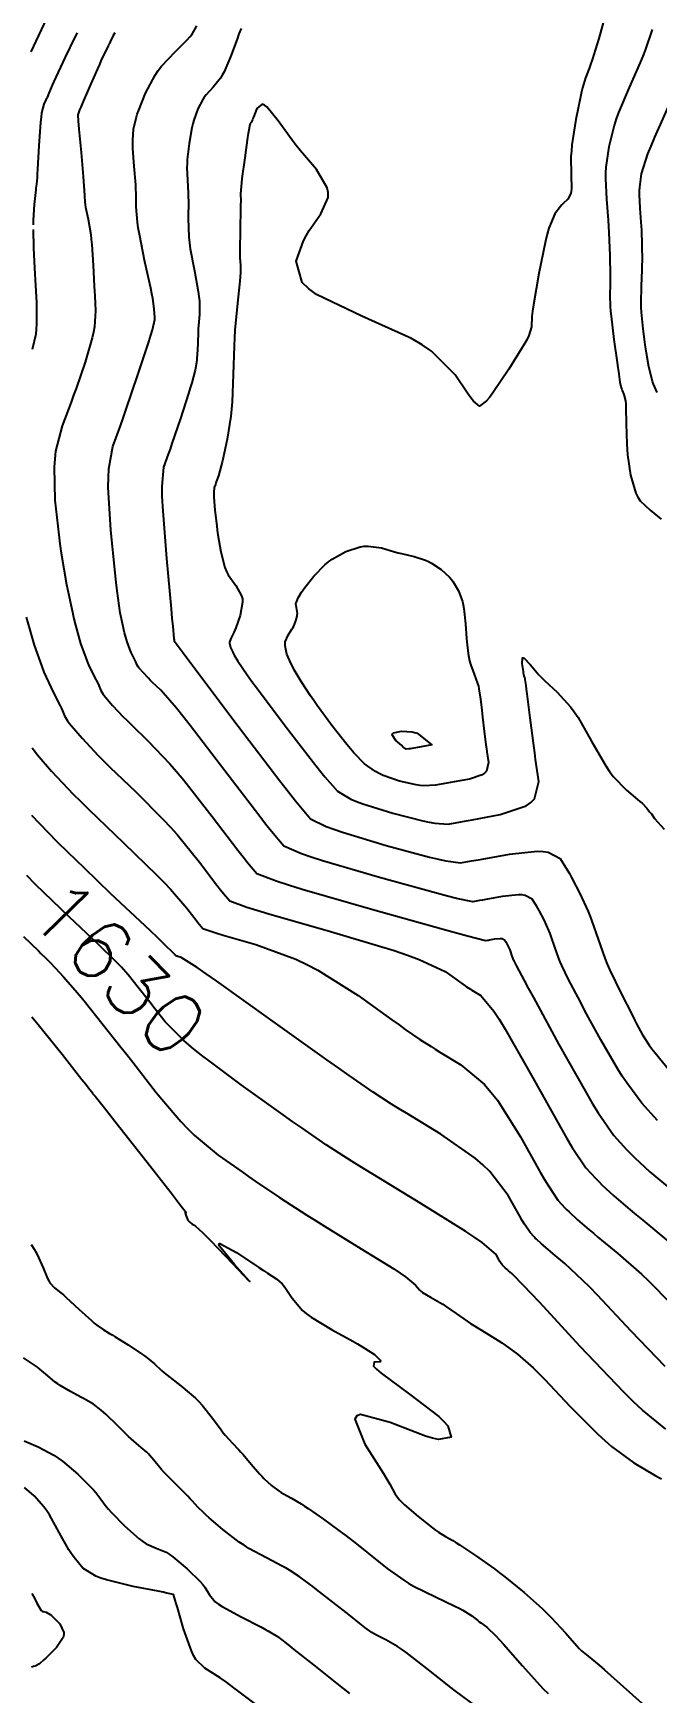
# Model space of a CAD drawing. Header units: metres. Extents: x 837475 to 838479, y 1189012 to 1191015.
# Drawn here: x 837531.2 to 837570.4, y 1189733.9 to 1189838.2 of the extents above; entities that cross this region are included whole.
import ezdxf

# ---------------------------------------------------------------- set-up
doc = ezdxf.new("R2010")
doc.units = ezdxf.units.M
doc.header["$LTSCALE"] = 0.3
doc.layers.add('COTAS 10', color=1, linetype='Continuous')
doc.layers.add('COTAS INT', color=252, linetype='Continuous')
doc.styles.get("Standard").update_dxf_attribs({"font": 'simplex.shx'})

msp = doc.modelspace()

# ---------------------------------------------------------------- linework, layer by layer
at = {"layer": 'COTAS 10'}
for points in [[(837570.436, 1189769.85), (837569.455, 1189770.936), (837568.505, 1189772.203), (837568.228, 1189772.621), (837567.945, 1189773.067), (837566.872, 1189774.917), (837565.885, 1189776.738), (837565.657, 1189777.166), (837565.447, 1189777.56), (837564.851, 1189778.705), (837564.433, 1189779.581), (837564.335, 1189779.806), (837564.246, 1189780.022), (837563.991, 1189780.739), (837563.763, 1189781.404), (837563.692, 1189781.588), (837563.617, 1189781.773), (837563.314, 1189782.439), (837563.001, 1189783.045), (837562.919, 1189783.192), (837562.84, 1189783.329), (837562.572, 1189783.745), (837562.127, 1189783.988), (837561.937, 1189784.015), (837561.717, 1189784.025), (837560.68, 1189783.917), (837559.653, 1189783.732), (837559.439, 1189783.693), (837559.255, 1189783.66), (837558.848, 1189783.586), (837557.822, 1189783.796), (837557.249, 1189783.943), (837556.55, 1189784.127), (837552.983, 1189785.113), (837549.392, 1189786.166), (837548.678, 1189786.393), (837548.085, 1189786.592), (837546.958, 1189787.079), (837546.189, 1189787.989), (837545.822, 1189788.456), (837545.389, 1189789.015), (837543.266, 1189791.808), (837541.092, 1189794.653), (837540.625, 1189795.244), (837540.217, 1189795.75), (837539.234, 1189796.87), (837538.699, 1189797.383), (837538.573, 1189797.507), (837538.458, 1189797.624), (837538.122, 1189797.981), (837537.901, 1189798.238), (837537.858, 1189798.292), (837537.823, 1189798.338), (837537.761, 1189798.444), (837537.721, 1189798.549), (837537.699, 1189798.596), (837537.673, 1189798.649), (837537.541, 1189798.904), (837537.38, 1189799.242), (837537.335, 1189799.348), (837537.291, 1189799.459), (837537.131, 1189799.906), (837536.968, 1189800.481), (837536.921, 1189800.672), (837536.873, 1189800.878), (837536.695, 1189801.738), (837536.492, 1189803.114), (837536.429, 1189803.645), (837536.362, 1189804.24), (837536.094, 1189806.932), (837535.939, 1189809.635), (837535.944, 1189810.237), (837535.968, 1189810.775), (837536.228, 1189812.193), (837536.71, 1189813.494), (837536.874, 1189813.959), (837537.051, 1189814.47), (837537.805, 1189816.696), (837538.48, 1189818.763), (837538.607, 1189819.174), (837538.709, 1189819.515), (837538.865, 1189820.164), (837538.853, 1189820.385), (837538.849, 1189820.455), (837538.845, 1189820.53), (837538.831, 1189820.835), (837538.732, 1189821.49), (837538.675, 1189821.785), (837538.605, 1189822.13), (837538.245, 1189823.789), (837537.892, 1189825.525), (837537.826, 1189825.919), (837537.773, 1189826.275), (837537.699, 1189827.249), (837537.688, 1189828.083), (837537.676, 1189828.351), (837537.66, 1189828.634), (837537.566, 1189829.793), (837537.486, 1189830.919), (837537.477, 1189831.183), (837537.475, 1189831.426), (837537.516, 1189832.13), (837537.682, 1189832.821), (837537.759, 1189833.056), (837537.849, 1189833.31), (837538.285, 1189834.385), (837538.886, 1189835.513), (837539.08, 1189835.8), (837539.286, 1189836.076), (837540.131, 1189836.983), (837540.903, 1189837.74), (837541.064, 1189837.922), (837541.202, 1189838.092), (837541.508, 1189838.607)], [(837570.965, 1189750.458), (837569.49, 1189751.65), (837568.939, 1189752.171), (837568.324, 1189752.775), (837565.588, 1189755.645), (837563.017, 1189758.425), (837562.506, 1189758.971), (837562.083, 1189759.421), (837561.284, 1189760.24), (837561.082, 1189760.407), (837561.035, 1189760.446), (837560.993, 1189760.481), (837560.875, 1189760.582), (837560.789, 1189760.661), (837560.746, 1189760.704), (837560.676, 1189760.782), (837560.578, 1189760.927), (837560.54, 1189760.992), (837560.496, 1189761.066), (837560.296, 1189761.424), (837559.431, 1189762.175), (837558.967, 1189762.498), (837558.407, 1189762.872), (837555.573, 1189764.636), (837552.553, 1189766.473), (837551.874, 1189766.891), (837551.264, 1189767.271), (837549.63, 1189768.318), (837548.087, 1189769.378), (837547.534, 1189769.766), (837546.927, 1189770.195), (837544.278, 1189772.085), (837542.437, 1189773.467), (837541.718, 1189774.005), (837541.167, 1189774.453), (837540.683, 1189774.864), (837539.503, 1189776.048), (837538.809, 1189776.938), (837538.632, 1189777.164), (837538.462, 1189777.383), (837537.9, 1189778.099), (837537.41, 1189778.71), (837537.285, 1189778.862), (837537.164, 1189779.007), (837536.763, 1189779.468), (837536.032, 1189780.206), (837535.703, 1189780.525), (837535.318, 1189780.894), (837533.472, 1189782.643), (837531.373, 1189784.677), (837530.83, 1189785.226)], [(837530.649, 1189749.727), (837531.533, 1189749.345), (837532.515, 1189748.812), (837532.786, 1189748.631), (837533.057, 1189748.436), (837534.03, 1189747.613), (837534.842, 1189746.814), (837535.01, 1189746.635), (837535.155, 1189746.473), (837535.473, 1189746.042), (837535.799, 1189745.596), (837535.948, 1189745.425), (837536.123, 1189745.234), (837536.967, 1189744.375), (837537.886, 1189743.557), (837538.107, 1189743.392), (837538.314, 1189743.254), (837538.943, 1189742.977), (837539.568, 1189742.715), (837539.772, 1189742.587), (837539.99, 1189742.434), (837540.891, 1189741.68), (837541.708, 1189740.874), (837541.873, 1189740.688), (837542.012, 1189740.518), (837542.29, 1189740.041), (837542.66, 1189739.602), (837542.856, 1189739.457), (837543.093, 1189739.302), (837544.284, 1189738.655), (837545.519, 1189738.033), (837545.783, 1189737.892), (837546.013, 1189737.766), (837546.561, 1189737.427), (837547.108, 1189737), (837547.338, 1189736.82), (837547.601, 1189736.612), (837548.835, 1189735.634), (837550.289, 1189734.477), (837550.692, 1189734.156), (837551.094, 1189733.835)]]:
    msp.add_lwpolyline(points, dxfattribs=at)
at = {"layer": 'COTAS INT'}
for points in [[(837567.203, 1189839.407), (837566.757, 1189837.829), (837566.331, 1189836.473), (837566.236, 1189836.184), (837566.151, 1189835.934), (837565.925, 1189835.342), (837565.732, 1189834.73), (837565.668, 1189834.466), (837565.598, 1189834.162), (837565.306, 1189832.721), (837565.065, 1189831.15), (837565.027, 1189830.763), (837565.002, 1189830.398), (837565.017, 1189829.253), (837565.044, 1189828.405), (837565.026, 1189828.226), (837564.998, 1189828.072), (837564.804, 1189827.72), (837564.519, 1189827.462), (837564.433, 1189827.368), (837564.344, 1189827.263), (837563.998, 1189826.802), (837563.62, 1189825.908), (837563.51, 1189825.53), (837563.398, 1189825.096), (837562.978, 1189823.057), (837562.645, 1189821.078), (837562.588, 1189820.682), (837562.547, 1189820.351), (837562.526, 1189819.701), (837562.356, 1189819.159), (837562.221, 1189818.895), (837562.047, 1189818.582), (837561.101, 1189817.042), (837560.091, 1189815.553), (837559.878, 1189815.273), (837559.692, 1189815.049), (837559.262, 1189814.716), (837558.878, 1189815.043), (837558.723, 1189815.235), (837558.547, 1189815.471), (837557.731, 1189816.693), (837556.252, 1189818.176), (837555.656, 1189818.578), (837554.98, 1189818.975), (837551.868, 1189820.378), (837549.02, 1189821.746), (837548.511, 1189822.121), (837548.123, 1189822.496), (837547.731, 1189823.836), (837548.211, 1189825.102), (837548.374, 1189825.43), (837548.549, 1189825.747), (837549.287, 1189826.81), (837549.745, 1189827.841), (837549.743, 1189828.139), (837549.685, 1189828.442), (837549.011, 1189829.581), (837548.013, 1189830.767), (837547.75, 1189831.099), (837547.494, 1189831.433), (837546.62, 1189832.655), (837545.904, 1189833.522), (837545.747, 1189833.632), (837545.609, 1189833.686), (837545.261, 1189833.412), (837545.067, 1189832.888), (837545.026, 1189832.785), (837544.991, 1189832.7), (837544.911, 1189832.542), (837544.871, 1189832.499), (837544.861, 1189832.486), (837544.852, 1189832.472), (837544.823, 1189832.418), (837544.76, 1189832.063), (837544.728, 1189831.859), (837544.691, 1189831.609), (837544.508, 1189830.327), (837544.333, 1189829.017), (837544.301, 1189828.751), (837544.276, 1189828.526), (837544.247, 1189828.062), (837544.256, 1189827.601), (837544.254, 1189827.379), (837544.251, 1189827.116), (837544.228, 1189825.824), (837544.21, 1189824.532), (837544.21, 1189824.268), (837544.213, 1189824.046), (837544.241, 1189823.584), (837544.239, 1189823.099), (837544.222, 1189822.862), (837544.199, 1189822.581), (837544.054, 1189821.195), (837543.898, 1189819.488), (837543.867, 1189819.005), (837543.841, 1189818.518), (837543.79, 1189816.719), (837543.721, 1189814.983), (837543.684, 1189814.535), (837543.638, 1189814.101), (837543.407, 1189812.652), (837543.151, 1189811.474), (837543.089, 1189811.211), (837543.031, 1189810.975), (837542.856, 1189810.351), (837542.725, 1189809.964), (837542.696, 1189809.878), (837542.669, 1189809.801), (837542.595, 1189809.601), (837542.569, 1189809.3), (837542.571, 1189809.159), (837542.578, 1189808.994), (837542.639, 1189808.192), (837542.749, 1189807.204), (837542.787, 1189806.922), (837542.828, 1189806.635), (837543.004, 1189805.571), (837543.268, 1189804.582), (837543.365, 1189804.344), (837543.472, 1189804.121), (837543.944, 1189803.446), (837544.317, 1189802.808), (837544.361, 1189802.609), (837544.379, 1189802.4), (837544.232, 1189801.565), (837543.953, 1189800.804), (837543.887, 1189800.642), (837543.827, 1189800.502), (837543.654, 1189800.169), (837543.565, 1189799.958), (837543.557, 1189799.893), (837543.557, 1189799.826), (837543.618, 1189799.561), (837543.754, 1189799.256), (837543.8, 1189799.164), (837543.851, 1189799.069), (837544.067, 1189798.696), (837544.671, 1189797.835), (837544.966, 1189797.431), (837545.316, 1189796.957), (837547.044, 1189794.647), (837548.821, 1189792.325), (837549.203, 1189791.843), (837549.536, 1189791.431), (837550.344, 1189790.523), (837551.178, 1189790.037), (837551.529, 1189789.89), (837551.931, 1189789.738), (837553.815, 1189789.146), (837555.698, 1189788.661), (837556.1, 1189788.576), (837556.45, 1189788.513), (837557.28, 1189788.464), (837558.082, 1189788.611), (837558.414, 1189788.671), (837558.793, 1189788.74), (837560.561, 1189789.059), (837562.196, 1189789.606), (837562.492, 1189789.82), (837562.72, 1189790.059), (837562.979, 1189791.146), (837562.784, 1189792.526), (837562.726, 1189792.951), (837562.667, 1189793.393), (837562.44, 1189795.143), (837562.25, 1189796.649), (837562.213, 1189796.938), (837562.183, 1189797.172), (837562.136, 1189797.553), (837562.128, 1189797.584), (837562.123, 1189797.596), (837562.118, 1189797.611), (837562.09, 1189797.677), (837562.046, 1189797.858), (837562.03, 1189797.945), (837562.013, 1189798.047), (837561.936, 1189798.545), (837561.961, 1189798.903), (837562.007, 1189798.916), (837562.07, 1189798.891), (837562.44, 1189798.492), (837562.991, 1189797.834), (837563.169, 1189797.646), (837563.358, 1189797.456), (837564.128, 1189796.75), (837564.976, 1189795.834), (837565.213, 1189795.511), (837565.451, 1189795.157), (837566.319, 1189793.632), (837567.184, 1189792.118), (837567.42, 1189791.772), (837567.655, 1189791.458), (837568.492, 1189790.587), (837569.191, 1189790.011), (837569.339, 1189789.884), (837569.467, 1189789.77), (837569.765, 1189789.473), (837569.944, 1189789.245), (837569.997, 1189789.175), (837570.052, 1189789.102), (837570.261, 1189788.811), (837570.863, 1189788.138)], [(837532.068, 1189839.068), (837531.561, 1189838.015), (837531.073, 1189836.974)], [(837533.977, 1189838.171), (837533.847, 1189837.901), (837533.235, 1189836.637), (837532.636, 1189835.385), (837532.513, 1189835.122), (837532.41, 1189834.895), (837532.194, 1189834.381), (837532.091, 1189834.108), (837532.059, 1189834.034), (837532.025, 1189833.96), (837531.89, 1189833.7), (837531.754, 1189833.141), (837531.719, 1189832.88), (837531.686, 1189832.572), (837531.579, 1189831.074), (837531.496, 1189829.61), (837531.479, 1189829.324), (837531.464, 1189829.089), (837531.43, 1189828.67), (837531.397, 1189828.422), (837531.382, 1189828.296), (837531.366, 1189828.144), (837531.287, 1189827.387), (837531.224, 1189826.408), (837531.216, 1189826.117)], [(837536.345, 1189838.18), (837536.233, 1189837.964), (837536.052, 1189837.614), (837536.005, 1189837.516), (837535.977, 1189837.459), (837535.943, 1189837.389), (837535.767, 1189837.026), (837535.481, 1189836.41), (837535.377, 1189836.18), (837535.262, 1189835.923), (837534.76, 1189834.782), (837534.299, 1189833.717), (837534.21, 1189833.508), (837534.138, 1189833.337), (837534.02, 1189833.032), (837534.046, 1189832.631), (837534.066, 1189832.4), (837534.091, 1189832.116), (837534.226, 1189830.658), (837534.361, 1189829.151), (837534.387, 1189828.836), (837534.407, 1189828.566), (837534.435, 1189827.962), (837534.467, 1189827.543), (837534.489, 1189827.39), (837534.518, 1189827.22), (837534.67, 1189826.473), (837534.836, 1189825.51), (837534.873, 1189825.204), (837534.907, 1189824.881), (837534.997, 1189823.572), (837535.06, 1189822.269), (837535.076, 1189821.949), (837535.092, 1189821.647), (837535.143, 1189820.703), (837535.072, 1189819.705), (837535.01, 1189819.369), (837534.929, 1189819.007), (837534.484, 1189817.483), (837533.92, 1189815.841), (837533.764, 1189815.404), (837533.608, 1189814.975), (837533.045, 1189813.489), (837532.633, 1189811.898), (837532.572, 1189811.403), (837532.534, 1189810.884), (837532.589, 1189808.812), (837532.827, 1189806.645), (837532.905, 1189806.065), (837532.987, 1189805.495), (837533.324, 1189803.512), (837533.683, 1189801.774), (837533.779, 1189801.359), (837533.874, 1189800.972), (837534.204, 1189799.811), (837534.527, 1189798.907), (837534.616, 1189798.682), (837534.706, 1189798.468), (837535.032, 1189797.785), (837535.299, 1189797.271), (837535.352, 1189797.163), (837535.395, 1189797.069), (837535.477, 1189796.857), (837535.602, 1189796.643), (837535.673, 1189796.549), (837535.76, 1189796.44), (837536.205, 1189795.92), (837536.884, 1189795.199), (837537.118, 1189794.964), (837537.371, 1189794.713), (837538.453, 1189793.675), (837539.806, 1189792.255), (837540.231, 1189791.763), (837540.678, 1189791.227), (837542.471, 1189788.935), (837544.077, 1189786.821), (837544.406, 1189786.398), (837544.683, 1189786.045), (837545.265, 1189785.356), (837546.539, 1189784.87), (837547.252, 1189784.644), (837548.122, 1189784.38), (837552.567, 1189783.096), (837556.976, 1189781.861), (837557.823, 1189781.626), (837558.508, 1189781.438), (837559.632, 1189781.146), (837559.762, 1189781.17), (837559.821, 1189781.181), (837559.889, 1189781.193), (837560.218, 1189781.252), (837560.549, 1189781.287), (837560.619, 1189781.284), (837560.68, 1189781.275), (837560.822, 1189781.197), (837560.908, 1189781.064), (837560.933, 1189781.02), (837560.959, 1189780.974), (837561.059, 1189780.78), (837561.156, 1189780.567), (837561.18, 1189780.508), (837561.203, 1189780.449), (837561.276, 1189780.236), (837561.358, 1189780.007), (837561.386, 1189779.938), (837561.417, 1189779.866), (837561.551, 1189779.586), (837562.056, 1189778.644), (837562.321, 1189778.154), (837562.641, 1189777.566), (837564.248, 1189774.617), (837565.971, 1189771.555), (837566.363, 1189770.894), (837566.719, 1189770.316), (837567.699, 1189768.905), (837568.498, 1189768.021), (837568.739, 1189767.774), (837568.99, 1189767.527), (837569.966, 1189766.626), (837571.309, 1189765.478)], [(837544.278, 1189838.448), (837544.149, 1189838.106), (837544.025, 1189837.774), (837543.617, 1189836.66), (837543.221, 1189835.731), (837543.103, 1189835.516), (837542.983, 1189835.319), (837542.521, 1189834.762), (837542.079, 1189834.288), (837541.971, 1189834.143), (837541.869, 1189833.993), (837541.554, 1189833.402), (837541.304, 1189832.687), (837541.244, 1189832.458), (837541.187, 1189832.215), (837541.012, 1189831.228), (837540.904, 1189830.222), (837540.889, 1189829.967), (837540.881, 1189829.723), (837540.907, 1189828.927), (837540.958, 1189828.118), (837540.965, 1189827.865), (837540.97, 1189827.599), (837540.964, 1189826.537), (837541.008, 1189825.332), (837541.044, 1189824.977), (837541.091, 1189824.613), (837541.347, 1189823.222), (837541.593, 1189821.919), (837541.633, 1189821.612), (837541.661, 1189821.327), (837541.662, 1189820.49), (837541.598, 1189819.79), (837541.585, 1189819.592), (837541.575, 1189819.392), (837541.554, 1189818.655), (837541.526, 1189817.943), (837541.51, 1189817.759), (837541.492, 1189817.581), (837541.397, 1189816.987), (837541.185, 1189816.184), (837541.092, 1189815.874), (837540.985, 1189815.526), (837540.474, 1189813.952), (837539.941, 1189812.376), (837539.82, 1189812.026), (837539.711, 1189811.714), (837539.412, 1189810.897), (837539.303, 1189809.668), (837539.313, 1189809.095), (837539.341, 1189808.422), (837539.59, 1189805.151), (837539.883, 1189801.989), (837539.939, 1189801.383), (837539.985, 1189800.895), (837540.059, 1189800.109), (837540.064, 1189800.09), (837540.066, 1189800.085), (837540.068, 1189800.081), (837540.077, 1189800.068), (837540.085, 1189800.055), (837540.086, 1189800.051), (837540.086, 1189800.047), (837540.083, 1189800.031), (837540.078, 1189800.016), (837540.076, 1189800.013), (837540.075, 1189800.01), (837540.072, 1189800.003), (837540.07, 1189799.999), (837540.07, 1189799.997), (837540.071, 1189799.991), (837540.074, 1189799.985), (837540.075, 1189799.984), (837540.08, 1189799.974), (837540.7, 1189799.149), (837541.572, 1189797.989), (837544.104, 1189794.625), (837546.716, 1189791.187), (837547.25, 1189790.499), (837547.702, 1189789.924), (837548.651, 1189788.801), (837549.632, 1189788.314), (837550.103, 1189788.141), (837550.661, 1189787.952), (837553.399, 1189787.129), (837556.124, 1189786.394), (837556.674, 1189786.259), (837557.136, 1189786.154), (837558.064, 1189786.025), (837558.749, 1189786.15), (837559.057, 1189786.206), (837559.416, 1189786.271), (837561.143, 1189786.582), (837562.885, 1189786.764), (837563.254, 1189786.747), (837563.574, 1189786.701), (837564.321, 1189786.293), (837564.772, 1189785.593), (837564.905, 1189785.363), (837565.042, 1189785.117), (837565.568, 1189784.099), (837566.077, 1189782.979), (837566.203, 1189782.669), (837566.323, 1189782.359), (837566.706, 1189781.241), (837567.135, 1189780.038), (837567.285, 1189779.674), (837567.448, 1189779.297), (837568.151, 1189777.824), (837568.838, 1189776.476), (837568.992, 1189776.177), (837569.13, 1189775.91), (837569.496, 1189775.217), (837569.92, 1189774.579), (837570.093, 1189774.347), (837570.291, 1189774.091), (837571.211, 1189772.967)], [(837570.109, 1189838.379), (837569.665, 1189837.094), (837569.514, 1189836.707), (837569.351, 1189836.306), (837568.662, 1189834.746), (837567.997, 1189833.173), (837567.85, 1189832.763), (837567.718, 1189832.364), (837567.374, 1189831.02), (837567.204, 1189829.743), (837567.183, 1189829.388), (837567.173, 1189829.031), (837567.227, 1189827.735), (837567.337, 1189826.398), (837567.361, 1189826.016), (837567.382, 1189825.628), (837567.437, 1189824.183), (837567.461, 1189822.9), (837567.463, 1189822.614), (837567.464, 1189822.359), (837567.448, 1189821.69), (837567.47, 1189820.977), (837567.493, 1189820.694), (837567.524, 1189820.375), (837567.701, 1189818.915), (837567.896, 1189817.47), (837567.94, 1189817.16), (837567.979, 1189816.89), (837568.083, 1189816.239), (837568.166, 1189815.88), (837568.192, 1189815.793), (837568.219, 1189815.712), (837568.331, 1189815.463), (837568.426, 1189815.049), (837568.443, 1189814.863), (837568.456, 1189814.646), (837568.471, 1189813.607), (837568.506, 1189812.357), (837568.531, 1189812.007), (837568.564, 1189811.657), (837568.742, 1189810.378), (837569.07, 1189809.257), (837569.197, 1189809.006), (837569.34, 1189808.781), (837569.989, 1189808.18), (837570.674, 1189807.628)], [(837570.418, 1189815.585), (837570.187, 1189816.101), (837570.129, 1189816.27), (837570.075, 1189816.451), (837569.903, 1189817.196), (837569.753, 1189818.059), (837569.712, 1189818.313), (837569.672, 1189818.575), (837569.531, 1189819.576), (837569.431, 1189820.622), (837569.418, 1189820.913), (837569.41, 1189821.203), (837569.434, 1189822.253), (837569.479, 1189823.289), (837569.486, 1189823.57), (837569.49, 1189823.849), (837569.483, 1189824.836), (837569.447, 1189825.783), (837569.433, 1189826.038), (837569.417, 1189826.289), (837569.345, 1189827.165), (837569.31, 1189828.015), (837569.316, 1189828.249), (837569.33, 1189828.482), (837569.441, 1189829.32), (837569.837, 1189830.567), (837570.031, 1189831.059), (837570.262, 1189831.615), (837571.398, 1189834.151)], [(837531.214, 1189825.817), (837531.241, 1189824.66), (837531.303, 1189823.396), (837531.322, 1189823.03), (837531.342, 1189822.655), (837531.422, 1189821.241), (837531.434, 1189819.895), (837531.412, 1189819.564), (837531.378, 1189819.251), (837531.164, 1189818.271)], [(837547.753, 1189802.408), (837547.862, 1189802.669), (837548.081, 1189803.04), (837548.18, 1189803.18), (837548.295, 1189803.336), (837548.849, 1189804.036), (837549.561, 1189804.766), (837549.776, 1189804.941), (837549.998, 1189805.105), (837550.867, 1189805.599), (837551.769, 1189805.886), (837552.013, 1189805.919), (837552.254, 1189805.932), (837553.105, 1189805.811), (837553.925, 1189805.575), (837554.148, 1189805.516), (837554.368, 1189805.458), (837555.147, 1189805.271), (837555.875, 1189805.042), (837556.063, 1189804.958), (837556.246, 1189804.865), (837556.855, 1189804.457), (837557.37, 1189803.968), (837557.493, 1189803.825), (837557.607, 1189803.679), (837557.946, 1189803.123), (837558.186, 1189802.455), (837558.237, 1189802.237), (837558.281, 1189802.006), (837558.388, 1189801.055), (837558.449, 1189800.133), (837558.466, 1189799.92), (837558.482, 1189799.725), (837558.538, 1189799.177), (837558.631, 1189798.718), (837558.67, 1189798.581), (837558.716, 1189798.439), (837558.927, 1189797.888), (837559.14, 1189797.294), (837559.186, 1189797.125), (837559.226, 1189796.954), (837559.325, 1189796.32), (837559.397, 1189795.619), (837559.421, 1189795.405), (837559.447, 1189795.183), (837559.554, 1189794.31), (837559.666, 1189793.442), (837559.695, 1189793.222), (837559.724, 1189793.012), (837559.821, 1189792.327), (837559.692, 1189791.788), (837559.579, 1189791.669), (837559.432, 1189791.563), (837558.621, 1189791.291), (837557.668, 1189791.119), (837557.431, 1189791.076), (837557.207, 1189791.035), (837556.496, 1189790.903), (837555.764, 1189790.871), (837555.526, 1189790.893), (837555.272, 1189790.927), (837554.231, 1189791.163), (837553.201, 1189791.524), (837552.954, 1189791.638), (837552.725, 1189791.759), (837552.037, 1189792.246), (837551.371, 1189792.938), (837551.155, 1189793.188), (837550.926, 1189793.463), (837549.984, 1189794.669), (837549.06, 1189795.924), (837548.843, 1189796.231), (837548.642, 1189796.52), (837548.055, 1189797.417), (837547.626, 1189798.156), (837547.526, 1189798.345), (837547.434, 1189798.527), (837547.165, 1189799.13), (837547.044, 1189799.655), (837547.044, 1189799.788), (837547.059, 1189799.916), (837547.237, 1189800.336), (837547.479, 1189800.706), (837547.534, 1189800.804), (837547.585, 1189800.899), (837547.726, 1189801.224), (837547.802, 1189801.529), (837547.812, 1189801.611), (837547.817, 1189801.692), (837547.72, 1189802.33), (837547.753, 1189802.408)], [(837530.78, 1189801.462), (837531.277, 1189799.716), (837531.762, 1189798.356), (837531.897, 1189798.017), (837532.032, 1189797.694), (837532.523, 1189796.667), (837532.925, 1189795.892), (837533.004, 1189795.729), (837533.07, 1189795.589), (837533.192, 1189795.269), (837533.38, 1189794.948), (837533.487, 1189794.806), (837533.618, 1189794.642), (837534.289, 1189793.859), (837535.31, 1189792.775), (837535.662, 1189792.42), (837536.043, 1189792.042), (837537.672, 1189790.481), (837539.395, 1189788.76), (837539.837, 1189788.281), (837540.264, 1189787.802), (837541.677, 1189786.062), (837542.766, 1189784.628), (837542.989, 1189784.341), (837543.177, 1189784.102), (837543.572, 1189783.634), (837544.645, 1189783.245), (837545.261, 1189783.055), (837546.014, 1189782.829), (837549.888, 1189781.717), (837553.899, 1189780.513), (837554.739, 1189780.229), (837555.463, 1189779.967), (837557.1, 1189779.199), (837557.837, 1189778.671), (837557.994, 1189778.56), (837558.129, 1189778.465), (837558.443, 1189778.246), (837558.688, 1189778.089), (837558.78, 1189778.032), (837558.882, 1189777.969), (837559.335, 1189777.693), (837560.154, 1189776.709), (837560.485, 1189776.199), (837560.863, 1189775.586), (837562.606, 1189772.517), (837564.36, 1189769.376), (837564.744, 1189768.718), (837565.084, 1189768.152), (837565.943, 1189766.875), (837566.56, 1189766.192), (837566.746, 1189766.001), (837566.939, 1189765.81), (837567.694, 1189765.115), (837568.73, 1189764.229), (837569.101, 1189763.917), (837569.509, 1189763.577), (837571.286, 1189762.111)], [(837555.591, 1189793.32), (837555.498, 1189793.302), (837554.998, 1189793.215), (837554.898, 1189793.199), (837554.814, 1189793.188), (837554.647, 1189793.179), (837554.511, 1189793.273), (837554.446, 1189793.327), (837554.37, 1189793.392), (837553.995, 1189793.726), (837553.776, 1189794.066), (837553.798, 1189794.134), (837553.855, 1189794.191), (837554.358, 1189794.303), (837555.024, 1189794.265), (837555.184, 1189794.227), (837555.333, 1189794.178), (837556.273, 1189793.447), (837555.591, 1189793.32)], [(837531.159, 1189793.252), (837531.302, 1189793.063), (837531.476, 1189792.844), (837532.372, 1189791.799), (837533.736, 1189790.35), (837534.206, 1189789.877), (837534.716, 1189789.372), (837536.89, 1189787.286), (837538.984, 1189785.264), (837539.443, 1189784.8), (837539.85, 1189784.376), (837540.882, 1189783.189), (837541.455, 1189782.435), (837541.572, 1189782.284), (837541.672, 1189782.158), (837541.879, 1189781.912), (837542.444, 1189781.707), (837542.767, 1189781.607), (837543.164, 1189781.488), (837545.202, 1189780.903), (837547.715, 1189779.98), (837548.412, 1189779.648), (837549.109, 1189779.283), (837551.629, 1189777.688), (837553.757, 1189776.164), (837554.208, 1189775.844), (837554.598, 1189775.567), (837555.506, 1189774.937), (837556.214, 1189774.483), (837556.478, 1189774.318), (837556.772, 1189774.137), (837558.081, 1189773.341), (837559.571, 1189772.096), (837559.979, 1189771.632), (837560.386, 1189771.116), (837561.836, 1189768.819), (837563.072, 1189766.606), (837563.342, 1189766.143), (837563.582, 1189765.744), (837564.188, 1189764.844), (837564.622, 1189764.363), (837564.753, 1189764.229), (837564.889, 1189764.094), (837565.421, 1189763.604), (837566.151, 1189762.979), (837566.413, 1189762.76), (837566.7, 1189762.52), (837567.952, 1189761.487), (837569.435, 1189760.18), (837569.869, 1189759.767), (837570.312, 1189759.332), (837571.993, 1189757.581)], [(837570.919, 1189754.38), (837568.791, 1189756.613), (837566.664, 1189758.879), (837566.187, 1189759.369), (837565.759, 1189759.8), (837564.618, 1189760.864), (837563.891, 1189761.464), (837563.724, 1189761.603), (837563.572, 1189761.73), (837563.148, 1189762.093), (837562.839, 1189762.377), (837562.76, 1189762.456), (837562.684, 1189762.533), (837562.432, 1189762.813), (837562.08, 1189763.336), (837561.941, 1189763.567), (837561.784, 1189763.836), (837561.066, 1189765.121), (837559.908, 1189766.645), (837559.473, 1189767.065), (837558.989, 1189767.484), (837556.827, 1189768.989), (837554.663, 1189770.305), (837554.176, 1189770.605), (837553.739, 1189770.877), (837552.568, 1189771.627), (837551.067, 1189772.67), (837550.422, 1189773.127), (837549.677, 1189773.657), (837546.157, 1189776.176), (837542.755, 1189778.598), (837542.085, 1189779.066), (837541.532, 1189779.447), (837540.515, 1189780.09), (837540.314, 1189780.148), (837540.274, 1189780.159), (837540.242, 1189780.169), (837540.186, 1189780.189), (837540.166, 1189780.214), (837540.156, 1189780.226), (837540.144, 1189780.241), (837540.087, 1189780.316), (837539.436, 1189780.95), (837539.049, 1189781.318), (837538.573, 1189781.769), (837536.109, 1189784.092), (837534.447, 1189785.687), (837533.388, 1189786.702), (837532.75, 1189787.333), (837532.162, 1189787.926), (837531.146, 1189789.005)], [(837530.605, 1189781.41), (837531.557, 1189780.494), (837531.712, 1189780.343), (837531.992, 1189780.064), (837532.259, 1189779.792), (837532.617, 1189779.412), (837533.126, 1189778.87), (837533.976, 1189777.891), (837534.234, 1189777.584), (837534.5, 1189777.261), (837535.541, 1189775.962), (837536.734, 1189774.442), (837537.096, 1189773.979), (837537.471, 1189773.497), (837538.944, 1189771.607), (837540.493, 1189769.781), (837540.917, 1189769.341), (837541.339, 1189768.929), (837542.843, 1189767.674), (837544.341, 1189766.614), (837544.757, 1189766.324), (837545.175, 1189766.036), (837546.693, 1189765.008), (837548.408, 1189763.896), (837548.95, 1189763.554), (837549.521, 1189763.197), (837551.828, 1189761.786), (837553.87, 1189760.519), (837554.274, 1189760.252), (837554.608, 1189760.022), (837555.234, 1189759.495), (837555.482, 1189759.204), (837555.579, 1189759.123), (837555.687, 1189759.041), (837556.18, 1189758.745), (837556.773, 1189758.406), (837556.945, 1189758.298), (837557.12, 1189758.184), (837557.783, 1189757.72), (837558.486, 1189757.227), (837558.688, 1189757.094), (837558.892, 1189756.963), (837559.655, 1189756.504), (837560.435, 1189756.027), (837560.651, 1189755.884), (837560.867, 1189755.737), (837561.645, 1189755.168), (837562.626, 1189754.3), (837562.97, 1189753.964), (837563.346, 1189753.587), (837564.963, 1189751.879), (837566.684, 1189750.133), (837567.125, 1189749.731), (837567.55, 1189749.365), (837568.958, 1189748.337), (837570.298, 1189747.546), (837570.682, 1189747.33)], [(837531.146, 1189776.352), (837531.536, 1189775.88), (837533.036, 1189774.011), (837534.287, 1189772.418), (837534.52, 1189772.12), (837534.704, 1189771.885), (837534.959, 1189771.551), (837534.944, 1189771.565), (837534.957, 1189771.549), (837534.978, 1189771.525), (837535.119, 1189771.364), (837535.699, 1189770.643), (837535.997, 1189770.265), (837536.355, 1189769.809), (837538.145, 1189767.519), (837539.881, 1189765.288), (837540.206, 1189764.87), (837540.462, 1189764.539), (837540.825, 1189764.061), (837540.773, 1189764.087), (837540.769, 1189764.073), (837540.77, 1189764.05), (837540.808, 1189763.889), (837540.889, 1189763.687), (837540.916, 1189763.638), (837540.946, 1189763.591), (837541.072, 1189763.448), (837541.211, 1189763.334), (837541.249, 1189763.307), (837541.287, 1189763.281), (837541.424, 1189763.202), (837541.86, 1189762.801), (837542.087, 1189762.573), (837542.361, 1189762.294), (837543.733, 1189760.862), (837544.771, 1189759.778), (837544.833, 1189759.718), (837544.798, 1189759.762), (837543.86, 1189760.79), (837542.923, 1189761.944), (837542.888, 1189762.068), (837542.951, 1189762.107), (837543.991, 1189761.542), (837545.399, 1189760.606), (837545.694, 1189760.411), (837545.948, 1189760.245), (837546.523, 1189759.877), (837546.857, 1189759.58), (837546.959, 1189759.458), (837547.065, 1189759.319), (837547.484, 1189758.673), (837548.136, 1189757.909), (837548.39, 1189757.696), (837548.675, 1189757.482), (837549.968, 1189756.704), (837551.292, 1189755.986), (837551.597, 1189755.811), (837551.875, 1189755.645), (837552.656, 1189755.133), (837553.021, 1189754.79), (837553.038, 1189754.731), (837553.017, 1189754.689), (837552.635, 1189754.666), (837552.598, 1189754.408), (837552.794, 1189754.216), (837553.08, 1189753.972), (837554.861, 1189752.658), (837556.701, 1189751.236), (837557.024, 1189750.925), (837557.267, 1189750.65), (837557.471, 1189749.953), (837556.689, 1189749.811), (837556.309, 1189749.885), (837555.859, 1189750.008), (837553.647, 1189750.864), (837551.778, 1189751.374), (837551.544, 1189751.279), (837551.433, 1189751.081), (837552.058, 1189749.516), (837553.219, 1189747.673), (837553.447, 1189747.301), (837553.634, 1189746.989), (837553.97, 1189746.36), (837554.232, 1189746.002), (837554.372, 1189745.86), (837554.542, 1189745.7), (837555.4, 1189744.969), (837556.302, 1189744.258), (837556.499, 1189744.111), (837556.674, 1189743.986), (837557.118, 1189743.713), (837557.587, 1189743.449), (837557.778, 1189743.33), (837557.996, 1189743.19), (837559.005, 1189742.516), (837560.192, 1189741.668), (837560.523, 1189741.419), (837560.855, 1189741.163), (837562.061, 1189740.184), (837563.195, 1189739.174), (837563.482, 1189738.899), (837563.757, 1189738.626), (837564.651, 1189737.653), (837565.366, 1189736.843), (837565.528, 1189736.673), (837565.675, 1189736.526), (837566.076, 1189736.19), (837566.775, 1189735.624), (837567.111, 1189735.332), (837567.508, 1189734.981), (837569.453, 1189733.228)], [(837531.094, 1189762.053), (837531.281, 1189761.756), (837531.445, 1189761.473), (837531.854, 1189760.582), (837532.121, 1189759.91), (837532.196, 1189759.766), (837532.272, 1189759.641), (837532.552, 1189759.339), (837532.961, 1189759.022), (837533.118, 1189758.887), (837533.294, 1189758.731), (837534.09, 1189757.995), (837534.884, 1189757.268), (837535.059, 1189757.117), (837535.215, 1189756.988), (837535.615, 1189756.703), (837536.023, 1189756.469), (837536.184, 1189756.371), (837536.366, 1189756.26), (837537.195, 1189755.74), (837538.034, 1189755.185), (837538.221, 1189755.051), (837538.389, 1189754.926), (837538.836, 1189754.547), (837539.287, 1189754.139), (837539.457, 1189753.996), (837539.648, 1189753.84), (837540.504, 1189753.168), (837541.408, 1189752.397), (837541.63, 1189752.179), (837541.839, 1189751.959), (837542.488, 1189751.146), (837543.022, 1189750.404), (837543.158, 1189750.228), (837543.289, 1189750.066), (837543.719, 1189749.588), (837544.143, 1189749.144), (837544.271, 1189749.002), (837544.403, 1189748.853), (837544.916, 1189748.25), (837545.441, 1189747.648), (837545.581, 1189747.499), (837545.719, 1189747.359), (837546.196, 1189746.919), (837546.668, 1189746.558), (837546.802, 1189746.468), (837546.937, 1189746.382), (837547.438, 1189746.107), (837548.058, 1189745.756), (837548.268, 1189745.623), (837548.494, 1189745.473), (837549.451, 1189744.8), (837550.42, 1189744.087), (837550.654, 1189743.912), (837550.872, 1189743.748), (837551.538, 1189743.236), (837552.179, 1189742.727), (837552.382, 1189742.564), (837552.596, 1189742.393), (837553.461, 1189741.694), (837554.495, 1189740.958), (837554.815, 1189740.762), (837555.151, 1189740.571), (837556.487, 1189739.909), (837557.71, 1189739.339), (837557.975, 1189739.204), (837558.208, 1189739.08), (837558.78, 1189738.718), (837559.144, 1189738.429), (837559.245, 1189738.351), (837559.346, 1189738.274), (837559.712, 1189738.001), (837560.278, 1189737.468), (837560.505, 1189737.225), (837560.763, 1189736.942), (837561.95, 1189735.578), (837563.239, 1189734.158), (837563.561, 1189733.841)], [(837559, 1189733.067), (837557.732, 1189734.011), (837557.381, 1189734.279), (837557.031, 1189734.55), (837555.769, 1189735.554), (837554.634, 1189736.431), (837554.364, 1189736.622), (837554.113, 1189736.79), (837553.367, 1189737.213), (837552.788, 1189737.499), (837552.642, 1189737.583), (837552.503, 1189737.667), (837552.055, 1189737.986), (837551.501, 1189738.431), (837551.295, 1189738.594), (837551.066, 1189738.775), (837550.05, 1189739.577), (837549.017, 1189740.384), (837548.778, 1189740.569), (837548.559, 1189740.737), (837547.936, 1189741.204), (837547.32, 1189741.599), (837547.106, 1189741.721), (837546.872, 1189741.849), (837545.87, 1189742.357), (837544.765, 1189742.963), (837544.466, 1189743.152), (837544.171, 1189743.351), (837543.131, 1189744.146), (837542.272, 1189744.883), (837542.09, 1189745.046), (837541.932, 1189745.19), (837541.566, 1189745.559), (837541.23, 1189745.929), (837541.091, 1189746.073), (837540.932, 1189746.237), (837540.193, 1189746.978), (837539.451, 1189747.735), (837539.29, 1189747.908), (837539.148, 1189748.065), (837538.796, 1189748.498), (837538.538, 1189748.821), (837538.455, 1189748.909), (837538.367, 1189748.995), (837538.008, 1189749.302), (837537.541, 1189749.697), (837537.385, 1189749.839), (837537.218, 1189749.996), (837536.518, 1189750.684), (837535.814, 1189751.363), (837535.645, 1189751.516), (837535.486, 1189751.652), (837535.003, 1189752.015), (837534.534, 1189752.297), (837534.383, 1189752.383), (837534.224, 1189752.471), (837533.575, 1189752.819), (837532.923, 1189753.193), (837532.763, 1189753.298), (837532.611, 1189753.405), (837532.133, 1189753.797), (837531.643, 1189754.215), (837531.483, 1189754.338), (837531.312, 1189754.463), (837530.607, 1189754.941)], [(837546.013, 1189732.575), (837543.828, 1189734.209), (837543.362, 1189734.545), (837542.957, 1189734.83), (837541.995, 1189735.439), (837541.446, 1189735.986), (837541.301, 1189736.233), (837541.159, 1189736.521), (837540.671, 1189737.906), (837540.288, 1189739.242), (837540.212, 1189739.499), (837540.149, 1189739.708), (837540.03, 1189740.057), (837539.622, 1189740.155), (837539.377, 1189740.206), (837539.074, 1189740.267), (837537.503, 1189740.574), (837535.835, 1189740.977), (837535.471, 1189741.099), (837535.149, 1189741.225), (837534.342, 1189741.717), (837533.792, 1189742.378), (837533.633, 1189742.61), (837533.471, 1189742.864), (837532.863, 1189743.959), (837532.24, 1189745.064), (837532.069, 1189745.324), (837531.899, 1189745.564), (837531.29, 1189746.265), (837530.684, 1189746.777)], [(837531.144, 1189740.132), (837531.318, 1189739.795), (837531.461, 1189739.521), (837531.716, 1189739.059), (837531.795, 1189739.012), (837531.827, 1189739), (837531.863, 1189738.988), (837532.03, 1189738.948), (837532.28, 1189738.815), (837532.369, 1189738.744), (837532.466, 1189738.659), (837532.886, 1189738.23), (837533.144, 1189737.681), (837533.138, 1189737.52), (837533.099, 1189737.356), (837532.68, 1189736.73), (837532.13, 1189736.178), (837532.008, 1189736.06), (837531.899, 1189735.957), (837531.617, 1189735.709), (837531.343, 1189735.566), (837531.24, 1189735.529), (837531.124, 1189735.492)]]:
    msp.add_lwpolyline(points, dxfattribs=at)

# ---------------------------------------------------------------- texts
at = {"layer": 'COTAS 10', "insert": (837530.66, 1189782.766), "char_height": 3.799998, "attachment_point": 7, "rotation": 314.4386946}
msp.add_mtext('1630', dxfattribs=at)

doc.saveas('drawing.dxf')
